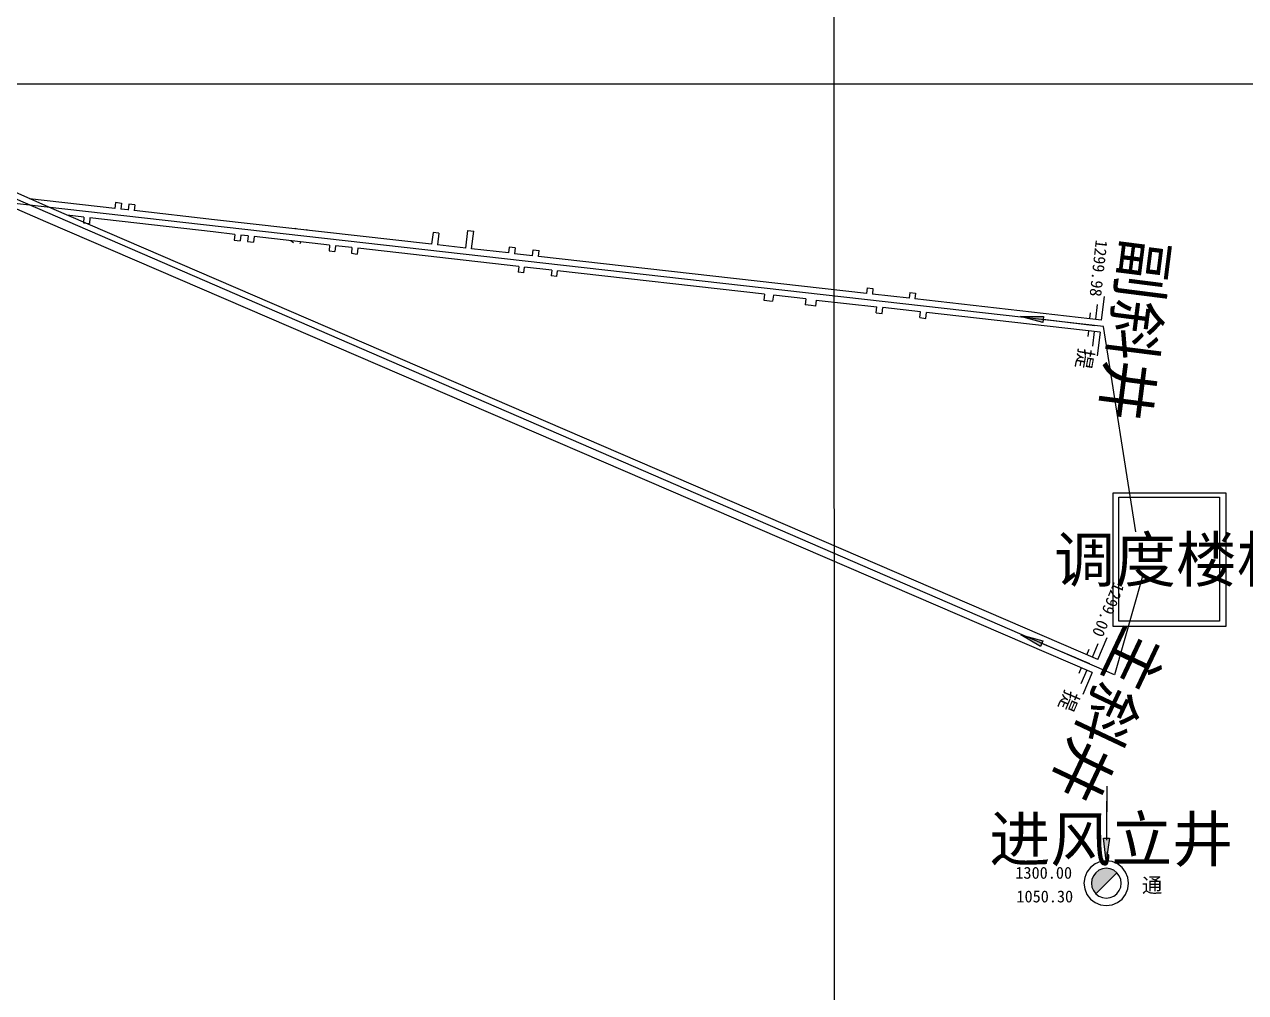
# Model space of a CAD drawing. Header units: inches. Extents: x -1 to 4080, y 0 to 4431.
# Drawn here: x 1518.8 to 1928.9, y 1010.4 to 1335.5 of the extents above; entities that cross this region are included whole.
import ezdxf

# ---------------------------------------------------------------- set-up
doc = ezdxf.new("R2010")
doc.units = ezdxf.units.IN
doc.header["$MEASUREMENT"] = 0
doc.layers.get('0').update_dxf_attribs({"lineweight": 0})
for name, color, linetype, lineweight in [('井筒XDD0800CCJ', 7, 'Continuous', 0), ('巷道注记XDD0800CCJ', 7, 'Continuous', 0), ('煤巷XDD0800CCJ', 7, 'Continuous', 0), ('经纬网XDD0800ATX', 7, 'Continuous', 0), ('通讯设备XDD0800ATX', 7, 'Continuous', 0)]:
    doc.layers.add(name, color=color, linetype=linetype, lineweight=lineweight)
doc.styles.add('黑体', font='simhei.ttf')

msp = doc.modelspace()

# ---------------------------------------------------------------- hatches: boundary and pattern name
at = {"layer": '井筒XDD0800CCJ', "lineweight": 9, "true_color": 0xff0000}
for points in [[(1860.77, 1235.48), (1853.36, 1237.4), (1861.02, 1237.46)], [(1860.08, 1126.69), (1853.47, 1130.55), (1860.85, 1128.53)], [(1883.16, 1062.25), (1882.12, 1054.67), (1881.16, 1062.26)]]:
    msp.add_hatch(color=1, dxfattribs=at).paths.add_polyline_path(points, flags=17)
at = {"layer": '井筒XDD0800CCJ', "lineweight": 9, "true_color": 0x260000}
msp.add_hatch(color=18, dxfattribs=at).paths.add_polyline_path([(1885.65, 1050.7), (1884.62, 1051.5), (1883.41, 1052), (1882.12, 1052.17), (1880.82, 1052), (1879.62, 1051.5), (1878.58, 1050.7), (1877.79, 1049.67), (1877.29, 1048.46), (1877.12, 1047.17), (1877.29, 1045.87), (1877.79, 1044.67), (1878.58, 1043.63)], flags=17)

# ---------------------------------------------------------------- linework, layer by layer
at = {"color": 5}
msp.add_lwpolyline([(1892.08, 1165.09), (1881.15, 1234.14), (1411.37, 1287.14), (1345.14, 1314.73), (1340.71, 1322.77), (1340.71, 1331.65), (1350.14, 1349.39), (1363.47, 1376.99), (1382.95, 1410.39), (1400.61, 1418.53), (1402.6, 1416.96), (1394.86, 1403.28), (1405.54, 1422.16), (1430, 1462.76), (1463.32, 1471.46), (1864.41, 2135.48)], dxfattribs=at)
at = {"layer": '井筒XDD0800CCJ', "color": 18, "lineweight": 9, "true_color": 0x260000, "flags": 128}
for points in [[(1880.54, 1236.26), (1881.51, 1244.2)], [(1876.57, 1236.75), (1876.82, 1238.73)], [(1878.56, 1236.51), (1879.17, 1241.47)], [(1876.11, 1232.67), (1875.87, 1230.69)], [(1878.1, 1232.43), (1877.49, 1227.47)], [(1880.08, 1232.19), (1879.11, 1224.25)], [(1879.28, 1122.28), (1882.45, 1129.62)], [(1875.61, 1123.86), (1876.4, 1125.7)], [(1877.44, 1123.07), (1879.43, 1127.66)], [(1873.7, 1119.46), (1872.91, 1117.62)], [(1875.54, 1118.66), (1873.55, 1114.07)], [(1877.37, 1117.87), (1874.2, 1110.53)], [(1889.62, 1047.17), (1889.36, 1049.11), (1888.61, 1050.92), (1887.42, 1052.47), (1885.87, 1053.66), (1884.06, 1054.41), (1882.12, 1054.67), (1880.18, 1054.41), (1878.37, 1053.66), (1876.81, 1052.47), (1875.62, 1050.92), (1874.87, 1049.11), (1874.62, 1047.17), (1874.87, 1045.23), (1875.62, 1043.42), (1876.81, 1041.86), (1878.37, 1040.67), (1880.18, 1039.92), (1882.12, 1039.67), (1884.06, 1039.92), (1885.87, 1040.67), (1887.42, 1041.86), (1888.61, 1043.42), (1889.36, 1045.23), (1889.62, 1047.17)], [(1887.12, 1047.17), (1886.95, 1048.46), (1886.45, 1049.67), (1885.65, 1050.7), (1884.62, 1051.5), (1883.41, 1052), (1882.12, 1052.17), (1880.82, 1052), (1879.62, 1051.5), (1878.58, 1050.7), (1877.79, 1049.67), (1877.29, 1048.46), (1877.12, 1047.17), (1877.29, 1045.87), (1877.79, 1044.67), (1878.58, 1043.63), (1879.62, 1042.84), (1880.82, 1042.34), (1882.12, 1042.17), (1883.41, 1042.34), (1884.62, 1042.84), (1885.65, 1043.63), (1886.45, 1044.67), (1886.95, 1045.87), (1887.12, 1047.17)]]:
    msp.add_lwpolyline(points, dxfattribs=at)
at = {"layer": '井筒XDD0800CCJ', "color": 1, "lineweight": 9, "true_color": 0xff0000}
for points in [[(1860.77, 1235.48), (1853.36, 1237.4), (1861.02, 1237.46), (1860.77, 1235.48)], [(1860.08, 1126.69), (1853.47, 1130.55), (1860.85, 1128.53), (1860.08, 1126.69)], [(1883.16, 1062.25), (1882.12, 1054.67), (1881.16, 1062.26), (1883.16, 1062.25)]]:
    msp.add_lwpolyline(points, dxfattribs=at)
at = {"layer": '井筒XDD0800CCJ', "color": 1, "lineweight": 9, "true_color": 0xff0000, "flags": 128}
for points in [[(1878.25, 1234.32), (1860.89, 1236.47)], [(1878.25, 1234.32), (1865.35, 1235.92)], [(1871.9, 1122.8), (1859.92, 1127.84)], [(1876.61, 1120.83), (1860.46, 1127.61)], [(1882.25, 1079.77), (1882.16, 1062.26)], [(1882.22, 1074.67), (1882.16, 1061.67)]]:
    msp.add_lwpolyline(points, dxfattribs=at)
at = {"layer": '井筒XDD0800CCJ', "color": 18, "lineweight": 9, "true_color": 0x260000}
msp.add_lwpolyline([(1885.65, 1050.7), (1884.62, 1051.5), (1883.41, 1052), (1882.12, 1052.17), (1880.82, 1052), (1879.62, 1051.5), (1878.58, 1050.7), (1877.79, 1049.67), (1877.29, 1048.46), (1877.12, 1047.17), (1877.29, 1045.87), (1877.79, 1044.67), (1878.58, 1043.63), (1885.65, 1050.7)], dxfattribs=at)
at = {"layer": '巷道注记XDD0800CCJ', "lineweight": 9, "flags": 128}
for points in [[(1884.41, 1178.19), (1922.32, 1178.19), (1922.32, 1133.34), (1884.41, 1133.34), (1884.41, 1178.19)], [(1886.38, 1176.8), (1920.13, 1176.8), (1920.13, 1135.19), (1886.38, 1135.19), (1886.38, 1176.8)]]:
    msp.add_lwpolyline(points, dxfattribs=at)
at = {"layer": '煤巷XDD0800CCJ', "lineweight": 9, "flags": 128}
for points in [[(1526.01, 1269.27), (1385.18, 1330.73)], [(1528, 1273.75), (1405.44, 1328.18)], [(1549.17, 1273.71), (1520.51, 1276.97)], [(1549.39, 1275.67), (1549.17, 1273.69)], [(1551.38, 1275.44), (1549.39, 1275.67)], [(1879.28, 1122.28), (1527.96, 1273.66)], [(1538.77, 1270.79), (1533.12, 1271.43)], [(1551.38, 1275.45), (1551.16, 1273.49)], [(1553.62, 1273.21), (1551.16, 1273.49)], [(1553.85, 1275.18), (1553.62, 1273.2)], [(1555.83, 1274.95), (1553.84, 1275.18)], [(1555.83, 1274.96), (1555.61, 1272.97)], [(1582.62, 1269.92), (1555.61, 1272.99)], [(1877.37, 1117.87), (1526.01, 1269.27)], [(1538.77, 1270.79), (1538.6, 1268.88)], [(1538.6, 1268.88), (1540.58, 1268.66)], [(1540.76, 1270.57), (1540.58, 1268.66)], [(1582.17, 1265.85), (1540.76, 1270.56)], [(1655.53, 1261.69), (1582.63, 1269.92)], [(1589.45, 1265.03), (1582.17, 1265.85)], [(1589.45, 1265.03), (1589.27, 1263.11)], [(1591.43, 1264.8), (1591.25, 1262.89)], [(1593.91, 1264.52), (1591.44, 1264.8)], [(1593.91, 1264.52), (1593.74, 1262.61)], [(1595.9, 1264.3), (1595.72, 1262.39)], [(1621.25, 1261.43), (1595.9, 1264.3)], [(1656.01, 1265.66), (1655.53, 1261.69)], [(1658, 1265.43), (1656.01, 1265.66)], [(1658, 1265.43), (1657.51, 1261.46)], [(1666.98, 1260.39), (1667.73, 1266.3)], [(1667.73, 1266.3), (1669.71, 1266.08)], [(1668.96, 1260.17), (1669.71, 1266.08)], [(1589.27, 1263.11), (1591.25, 1262.89)], [(1593.74, 1262.61), (1595.72, 1262.39)], [(1621.25, 1261.43), (1621.08, 1259.51)], [(1621.08, 1259.51), (1623.03, 1259.29)], [(1623.23, 1261.21), (1623.03, 1259.29)], [(1623.23, 1261.21), (1623.03, 1259.29)], [(1628.79, 1260.58), (1623.23, 1261.21)], [(1628.79, 1260.58), (1628.62, 1258.66)], [(1630.78, 1260.36), (1630.57, 1258.43)], [(1630.78, 1260.36), (1630.57, 1258.43)], [(1684.84, 1254.25), (1630.78, 1260.36)], [(1666.98, 1260.39), (1657.51, 1261.46)], [(1681.36, 1258.77), (1668.96, 1260.17)], [(1681.6, 1260.75), (1681.36, 1258.77)], [(1683.59, 1260.53), (1681.6, 1260.75)], [(1683.59, 1260.53), (1683.35, 1258.54)], [(1689.44, 1257.86), (1689.64, 1259.8)], [(1689.65, 1259.79), (1691.62, 1259.58)], [(1691.42, 1257.63), (1691.62, 1259.58)], [(1628.62, 1258.66), (1630.57, 1258.43)], [(1689.44, 1257.86), (1683.35, 1258.54)], [(1801.58, 1245.19), (1691.42, 1257.63)], [(1684.84, 1254.25), (1684.64, 1252.31)], [(1686.49, 1252.11), (1684.64, 1252.31)], [(1686.49, 1252.11), (1686.69, 1254.04)], [(1695.93, 1253), (1686.69, 1254.04)], [(1695.93, 1253), (1695.72, 1251.05)], [(1697.57, 1250.86), (1695.72, 1251.05)], [(1697.57, 1250.86), (1697.77, 1252.79)], [(1767.32, 1244.93), (1697.77, 1252.79)], [(1801.8, 1247.12), (1803.77, 1246.89)], [(1803.77, 1246.89), (1803.55, 1244.96)], [(1767.32, 1244.93), (1767.07, 1242.94)], [(1767.07, 1242.94), (1770.05, 1242.58)], [(1770.3, 1244.58), (1770.05, 1242.58)], [(1781.22, 1243.36), (1770.3, 1244.59)], [(1781.22, 1243.39), (1781, 1241.4)], [(1784.69, 1242.95), (1784.47, 1240.96)], [(1784.69, 1242.95), (1805.08, 1240.66)], [(1815.87, 1243.57), (1803.56, 1244.96)], [(1816.09, 1245.51), (1815.87, 1243.57)], [(1816.09, 1245.51), (1818.06, 1245.28)], [(1818.06, 1245.28), (1817.84, 1243.35)], [(1880.54, 1236.26), (1817.84, 1243.35)], [(1782.98, 1241.13), (1781, 1241.35)], [(1784.47, 1240.96), (1782.98, 1241.13)], [(1804.85, 1238.72), (1805.08, 1240.68)], [(1804.85, 1238.72), (1806.84, 1238.49)], [(1806.84, 1238.49), (1807.06, 1240.45)], [(1819.76, 1239), (1807.06, 1240.44)], [(1819.54, 1237.06), (1819.76, 1239.02)], [(1821.52, 1236.83), (1821.75, 1238.79)], [(1880.08, 1232.19), (1821.75, 1238.78)], [(1819.54, 1237.06), (1821.52, 1236.83)]]:
    msp.add_lwpolyline(points, dxfattribs=at)
at = {"layer": '煤巷XDD0800CCJ', "color": 18, "lineweight": 9, "true_color": 0x260000, "flags": 128}
for points in [[(1609.8, 1267.09), (1609.68, 1266.84)], [(1613.59, 1266.66), (1613.47, 1266.41)], [(1608.21, 1262.91), (1609.16, 1262.3)], [(1611.62, 1262.59), (1611.23, 1261.8)], [(1801.8, 1247.12), (1801.58, 1245.19)]]:
    msp.add_lwpolyline(points, dxfattribs=at)
at = {"layer": '经纬网XDD0800ATX', "color": 7, "linetype": 'Continuous', "lineweight": 9}
for p, q in [((1791.02, 491.01), (1789.89, 4315.46)), ((3989.89, 1315.46), (89.89, 1315.46))]:
    msp.add_line(p, q, dxfattribs=at)
at = {"layer": '通讯设备XDD0800ATX', "color": 5, "lineweight": 9, "true_color": 0x0000ff, "flags": 128}
msp.add_lwpolyline([(1894.2, 1149.78), (1884.9, 1117.11), (1389.3, 1331.65), (1364.27, 1376.23), (1383.76, 1410.13), (1400.76, 1417.76), (1401.72, 1416.96), (1393.7, 1403.12), (1395.06, 1402.44), (1430.24, 1461.82), (1463.53, 1471.09), (1797.77, 2023.75), (1846.64, 2036.57), (1849.83, 2041.4), (1861.19, 2035.32), (1881.18, 2068.28)], dxfattribs=at)

# ---------------------------------------------------------------- texts
at = {"layer": '井筒XDD0800CCJ', "color": 1, "lineweight": 9, "true_color": 0xff0000, "style": '黑体'}
for s, rotation, p in [('1299.98', 263.6598, (1878.61, 1263.32)), ('1299.00', 246.8989, (1884.72, 1148.49))]:
    msp.add_text(s, height=4, rotation=rotation, dxfattribs=at).set_placement(p)
at = {"layer": '井筒XDD0800CCJ', "color": 7, "lineweight": 9, "style": '黑体'}
for s, height, rotation, p in [('副斜井', 15, 262.7571, (1888.2, 1264.24)), ('提', 5, 259.8631, (1873.06, 1227.03)), ('主斜井', 15, 244.7029, (1889.16, 1134.38)), ('提', 5, 247.1546, (1868.61, 1112.41))]:
    msp.add_text(s, height=height, rotation=rotation, dxfattribs=at).set_placement(p)
for s, height, p in [('调度楼机房主机', 15, (1864.59, 1148.31)), ('进风立井', 15, (1842.86, 1054.46)), ('通', 5, (1894.1, 1043.98))]:
    msp.add_text(s, height=height, dxfattribs=at).set_placement(p)
at = {"layer": '井筒XDD0800CCJ', "color": 1, "lineweight": 9, "true_color": 0xff0000, "style": '黑体'}
msp.add_text('1300.00', height=4, dxfattribs=at).set_placement((1851.58, 1048.67))
at = {"layer": '井筒XDD0800CCJ', "lineweight": 9, "style": '黑体'}
msp.add_text('1050.30', height=4, dxfattribs=at).set_placement((1851.94, 1040.72))

doc.saveas('drawing.dxf')
